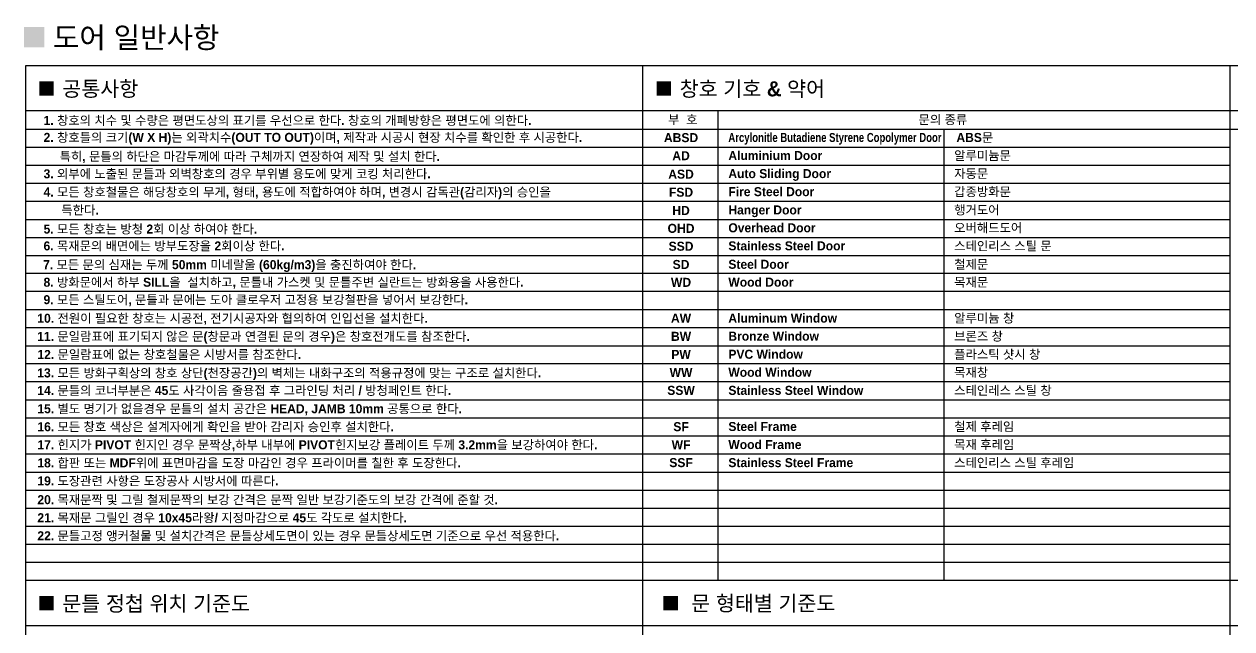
# Model space of a CAD drawing. Extents: x 2158 to 80698, y 2200 to 50885.
# Drawn here: x 2158 to 39906, y 31980 to 50885 of the extents above; entities that cross this region are included whole.
import ezdxf
from ezdxf.enums import TextEntityAlignment as Align

# ---------------------------------------------------------------- set-up
doc = ezdxf.new("R2010")
doc.units = 0
doc.header["$LTSCALE"] = 300
doc.header["$MEASUREMENT"] = 0
for name, color, linetype in [('A-ANNO-GRA1', 7, 'CONTINUOUS'), ('A-ANNO-TEXT1', 7, 'CONTINUOUS'), ('A-ST-AXIS-BUB', 7, 'CONTINUOUS')]:
    doc.layers.add(name, color=color, linetype=linetype)
doc.styles.add('2020음성 1차', font='나눔고딕Bold.ttf')

msp = doc.modelspace()

# ---------------------------------------------------------------- linework, layer by layer
at = {"layer": 'A-ANNO-GRA1'}
for p, q in [((2200, 49582.1), (2200, 2200)), ((72608.3, 49582.1), (2200, 49582.1)), ((21496.4, 2200), (21496.4, 49582.1)), ((39849, 2251.6), (39849, 49582.1)), ((21496.4, 48170.2), (2200, 48170.2)), ((72608.3, 48170.2), (21496.4, 48170.2)), ((23849.6, 33486.1), (23849.6, 48170.2)), ((23849.6, 33486.1), (23849.6, 48170.2)), ((2200, 47605.4), (21496.4, 47605.4)), ((21496.4, 47605.4), (39849, 47605.4)), ((30909.3, 33486.1), (30909.3, 47605.4)), ((39849, 47605.4), (72608.3, 47605.4)), ((2200, 47040.7), (21496.4, 47040.7)), ((21496.4, 47040.7), (39849, 47040.7)), ((2200, 46475.9), (21496.4, 46475.9)), ((21496.4, 46475.9), (39849, 46475.9)), ((39849, 2200), (39849, 46567.6)), ((2200, 45911.1), (21496.4, 45911.1)), ((21496.4, 45911.1), (39849, 45911.1)), ((2200, 45346.3), (21496.4, 45346.3)), ((21496.4, 45346.3), (39849, 45346.3)), ((2200, 44781.6), (21496.4, 44781.6)), ((21496.4, 44781.6), (39849, 44781.6)), ((2200, 44216.8), (21496.4, 44216.8)), ((21496.4, 44216.8), (39849, 44216.8)), ((2200, 43652), (21496.4, 43652)), ((21496.4, 43652), (39849, 43652)), ((21496.4, 43087.3), (2200, 43087.3)), ((39849, 43087.3), (21496.4, 43087.3)), ((21496.4, 42522.5), (2200, 42522.5)), ((39849, 42522.5), (21496.4, 42522.5)), ((21496.4, 41957.7), (2200, 41957.7)), ((39849, 41957.7), (21496.4, 41957.7)), ((21496.4, 41392.9), (2200, 41392.9)), ((39849, 41392.9), (21496.4, 41392.9)), ((2200, 40828.2), (21496.4, 40828.2)), ((21496.4, 40828.2), (39849, 40828.2)), ((21496.4, 40263.4), (2200, 40263.4)), ((39849, 40263.4), (21496.4, 40263.4)), ((21496.4, 39698.6), (2200, 39698.6)), ((39849, 39698.6), (21496.4, 39698.6)), ((21496.4, 39133.8), (2200, 39133.8)), ((39849, 39133.8), (21496.4, 39133.8)), ((21496.4, 38569.1), (2200, 38569.1)), ((39849, 38569.1), (21496.4, 38569.1)), ((21496.4, 38004.3), (2200, 38004.3)), ((39849, 38004.3), (21496.4, 38004.3)), ((21496.4, 37439.5), (2200, 37439.5)), ((39849, 37439.5), (21496.4, 37439.5)), ((2200, 36874.8), (21496.4, 36874.8)), ((21496.4, 36874.8), (39849, 36874.8)), ((21496.4, 36310), (2200, 36310)), ((39849, 36310), (21496.4, 36310)), ((21496.4, 35745.2), (2200, 35745.2)), ((39849, 35745.2), (21496.4, 35745.2)), ((21496.4, 35180.4), (2200, 35180.4)), ((39849, 35180.4), (21496.4, 35180.4)), ((21496.4, 34615.7), (2200, 34615.7)), ((39849, 34615.7), (21496.4, 34615.7)), ((21496.4, 34050.9), (2200, 34050.9)), ((39849, 34050.9), (21496.4, 34050.9)), ((72608.3, 33486.1), (2200, 33486.1)), ((72608.3, 32074.2), (2200, 32074.2))]:
    msp.add_line(p, q, dxfattribs=at)
at = {"layer": 'A-ST-AXIS-BUB'}
for points in [[(2157.6, 50790.9), (2790.1, 50790.9), (2157.6, 50158.4), (2790.1, 50158.4)], [(2631.8, 49102.1), (3083.6, 49102.1), (2631.8, 48650.3), (3083.6, 48650.3)], [(21928.2, 49102.1), (22380.1, 49102.1), (21928.2, 48650.3), (22380.1, 48650.3)], [(2631.8, 33006.1), (3083.6, 33006.1), (2631.8, 32554.2), (3083.6, 32554.2)], [(22140.5, 33006.1), (22592.3, 33006.1), (22140.5, 32554.2), (22592.3, 32554.2)]]:
    msp.add_solid(points, dxfattribs=at)

# ---------------------------------------------------------------- texts
at = {"layer": 'A-ANNO-TEXT1', "style": '2020음성 1차'}
for s, height, p in [('도어 일반사항', 658.9, (3055.7, 50135.5)), ('공통사항', 473.16, (3349.3, 48627.4)), ('창호 기호 & 약어', 473.16, (22645.7, 48627.4)), ('1. 창호의 치수 및 수량은 평면도상의 표기를 우선으로 한다. 창호의 개폐방향은 평면도에 의한다.', 282.386, (2765.2, 47735.9)), ('2. 창호틀의 크기(W X H)는 외곽치수(OUT TO OUT)이며, 제작과 시공시 현장 치수를 확인한 후 시공한다.', 282.386, (2765.2, 47203.5)), ('ABS문', 282.39, (31296.8, 47201.2)), ('특히, 문틀의 하단은 마감두께에 따라 구체까지 연장하여 제작 및 설치 한다.', 282.386, (3265.4, 46610.6)), ('Aluminium Door', 282.386, (24168.9, 46636.4)), ('알루미늄문', 282.39, (31228.5, 46636.4)), ('3. 외부에 노출된 문틀과 외벽창호의 경우 부위별 용도에 맞게 코킹 처리한다.', 282.386, (2765.2, 46064.7)), ('Auto Sliding Door', 282.386, (24168.9, 46071.6)), ('자동문', 282.39, (31228.5, 46071.6)), ('4. 모든 창호철물은 해당창호의 무게, 형태, 용도에 적합하여야 하며, 변경시 감독관(감리자)의 승인을', 282.386, (2765.2, 45496.4)), ('Fire Steel Door', 282.386, (24168.9, 45506.8)), ('갑종방화문', 282.39, (31228.5, 45506.8)), ('득한다.', 282.39, (3321.1, 44931.6)), ('Hanger Door', 282.386, (24168.9, 44935.6)), ('행거도어', 282.39, (31228.5, 44935.6)), ('5. 모든 창호는 방청 2회 이상 하여야 한다.', 282.386, (2764, 44338.7)), ('Overhead Door', 282.386, (24168.9, 44377.3)), ('오버해드도어', 282.39, (31228.5, 44377.3)), ('6. 목재문의 배면에는 방부도장을 2회이상 한다. ', 282.386, (2764, 43810.4)), ('Stainless Steel Door', 282.386, (24168.9, 43812.5)), ('스테인리스 스틸 문', 282.39, (31228.5, 43812.5)), ('Steel Door', 282.39, (24168.9, 43236.1)), ('철제문', 282.39, (31228.5, 43236.1)), ('8. 방화문에서 하부 SILL을  설치하고, 문틀내 가스켓 및 문틀주변 실란트는 방화용을 사용한다.', 282.386, (2764, 42675.5)), ('Wood Door', 282.39, (24168.9, 42677.2)), ('목재문', 282.39, (31228.5, 42677.2)), ('Aluminum Window', 282.386, (24168.9, 41553.4)), ('알루미늄 창', 282.39, (31228.5, 41553.4)), ('Bronze Window', 282.386, (24168.9, 40988.7)), ('브론즈 창', 282.39, (31228.5, 40988.7)), ('PVC Window', 282.39, (24168.9, 40423.9)), ('플라스틱 샷시 창', 282.39, (31228.5, 40423.9)), ('Wood Window', 282.386, (24168.9, 39859.1)), ('목재창', 282.39, (31228.5, 39859.1)), ('14. 문틀의 코너부분은 45도 사각이음 줄용접 후 그라인딩 처리 / 방청페인트 한다.', 282.386, (2568.8, 39291.2)), ('Stainless Steel Window', 282.386, (24168.9, 39294.3)), ('스테인레스 스틸 창', 282.39, (31228.5, 39294.3)), ('15. 별도 명기가 없을경우 문틀의 설치 공간은 HEAD, JAMB 10mm 공통으로 한다.', 282.386, (2570.7, 38721)), ('16. 모든 창호 색상은 설계자에게 확인을 받아 감리자 승인후 설치한다.', 282.386, (2571.2, 38157.3)), ('Steel Frame', 282.386, (24168.9, 38164.8)), ('철제 후레임', 282.39, (31228.5, 38164.8)), ('17. 힌지가 PIVOT 힌지인 경우 문짝상,하부 내부에 PIVOT힌지보강 플레이트 두께 3.2mm을 보강하여야 한다.', 282.386, (2571.2, 37592.5)), ('Wood Frame', 282.39, (24168.9, 37600)), ('목재 후레임', 282.39, (31228.5, 37600)), ('18. 합판 또는 MDF위에 표면마감을 도장 마감인 경우 프라이머를 칠한 후 도장한다.', 282.386, (2571.2, 37027.8)), ('Stainless Steel Frame', 282.386, (24168.9, 37035.3)), ('스테인리스 스틸 후레임', 282.386, (31228.5, 37035.3)), ('19. 도장관련 사항은 도장공사 시방서에 따른다.', 282.386, (2571.2, 36463)), ('20. 목재문짝 및 그릴 철제문짝의 보강 간격은 문짝 일반 보강기준도의 보강 간격에 준할 것.', 282.386, (2571.6, 35877.2)), ('21. 목재문 그릴인 경우 10x45라왕/ 지정마감으로 45도 각도로 설치한다.', 282.386, (2571.6, 35312.9)), ('22. 문틀고정 앵커철물 및 설치간격은 문틀상세도면이 있는 경우 문틀상세도면 기준으로 우선 적용한다.', 282.386, (2571.6, 34748.1)), ('문틀 정첩 위치 기준도', 473.16, (3349.3, 32531.4)), ('문 형태별 기준도', 473.16, (23008.1, 32541.1))]:
    msp.add_text(s, height=height, dxfattribs=at).set_placement(p)
for s, p in [('부  호', (22744.2, 47759.3)), ('문의 종류', (30874.7, 47759.3)), ('ABSD', (22689.8, 47195.8)), ('AD', (22689.8, 46631)), ('ASD', (22689.8, 46054.3)), ('FSD', (22689.8, 45489.6)), ('HD', (22689.8, 44918.3)), ('OHD', (22689.8, 44360)), ('SSD', (22689.8, 43800.6)), ('SD', (22689.8, 43230.8)), ('WD', (22689.8, 42671.8)), ('AW', (22689.8, 41553.4)), ('BW', (22689.8, 40983.3)), ('PW', (22689.8, 40418.5)), ('WW', (22689.8, 39853.8)), ('SSW', (22689.8, 39294.3)), ('SF', (22689.8, 38159.4)), ('WF', (22689.8, 37594.7)), ('SSF', (22689.8, 37035.3))]:
    msp.add_text(s, height=282.39, dxfattribs=at).set_placement(p, align=Align.CENTER)
at = {"layer": 'A-ANNO-TEXT1', "style": '2020음성 1차', "width": 0.79}
msp.add_text('Arcylonitle Butadiene Styrene Copolymer Door', height=282.386, dxfattribs=at).set_placement((24168.9, 47201.2))
at = {"layer": 'A-ANNO-TEXT1', "style": '2020음성 1차'}
for s, p in [('7. 모든 문의 심재는 두께 50mm 미네랄울 (60kg/m3)을 충진하여야 한다.', (2749.7, 43365.3)), ('9. 모든 스틸도어, 문틀과 문에는 도아 클로우저 고정용 보강철판을 넣어서 보강한다. ', (2764.2, 42270.7)), ('10. 전원이 필요한 창호는 시공전, 전기시공자와 협의하여 인입선을 설치한다.', (2568.7, 41689.2)), ('11. 문일람표에 표기되지 않은 문(창문과 연결된 문의 경우)은 창호전개도를 참조한다.', (2567.2, 41123.8)), ('12. 문일람표에 없는 창호철물은 시방서를 참조한다.', (2571.6, 40557.3)), ('13. 모든 방화구획상의 창호 상단(천장공간)의 벽체는 내화구조의 적용규정에 맞는 구조로 설치한다.', (2567.9, 39981.4))]:
    msp.add_text(s, height=282.386, dxfattribs=at).set_placement(p, align=Align.MIDDLE_LEFT)

doc.saveas('drawing.dxf')
